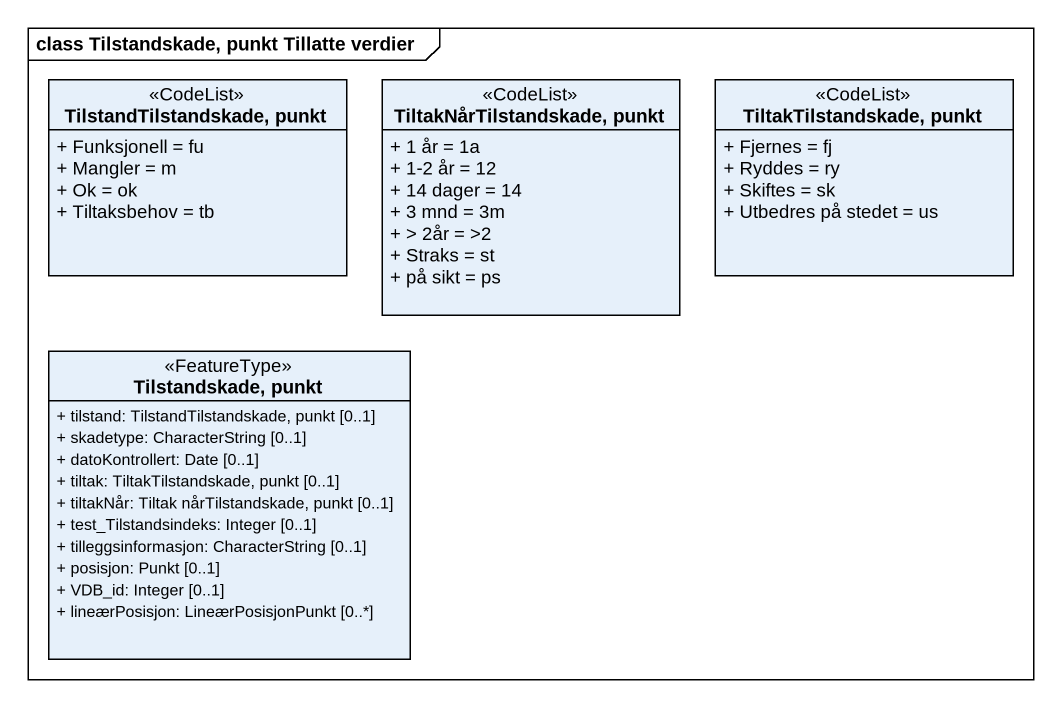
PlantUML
@startuml
mainframe class Tilstandskade, punkt Tillatte verdier
hide circle
hide empty members
skinparam classAttributeIconSize 0
class "TilstandTilstandskade, punkt" as TilstandTilstandskade_punkt <<CodeList>> {
  + Funksjonell = fu
  + Mangler = m
  + Ok = ok
  + Tiltaksbehov = tb
}
class "TiltakNårTilstandskade, punkt" as TiltakNårTilstandskade_punkt <<CodeList>> {
  + 1 år = 1a
  + 1-2 år = 12
  + 14 dager = 14
  + 3 mnd = 3m
  + > 2år = >2
  + Straks = st
  + på sikt = ps
}
class "TiltakTilstandskade, punkt" as TiltakTilstandskade_punkt <<CodeList>> {
  + Fjernes = fj
  + Ryddes = ry
  + Skiftes = sk
  + Utbedres på stedet = us
}
class "Tilstandskade, punkt" as Tilstandskade_punkt <<FeatureType>> {
  + tilstand: TilstandTilstandskade, punkt [0..1]
  + skadetype: CharacterString [0..1]
  + datoKontrollert: Date [0..1]
  + tiltak: TiltakTilstandskade, punkt [0..1]
  + tiltakNår: Tiltak nårTilstandskade, punkt [0..1]
  + test_Tilstandsindeks: Integer [0..1]
  + tilleggsinformasjon: CharacterString [0..1]
  + posisjon: Punkt [0..1]
  + VDB_id: Integer [0..1]
  + lineærPosisjon: LineærPosisjonPunkt [0..*]
}
@enduml
